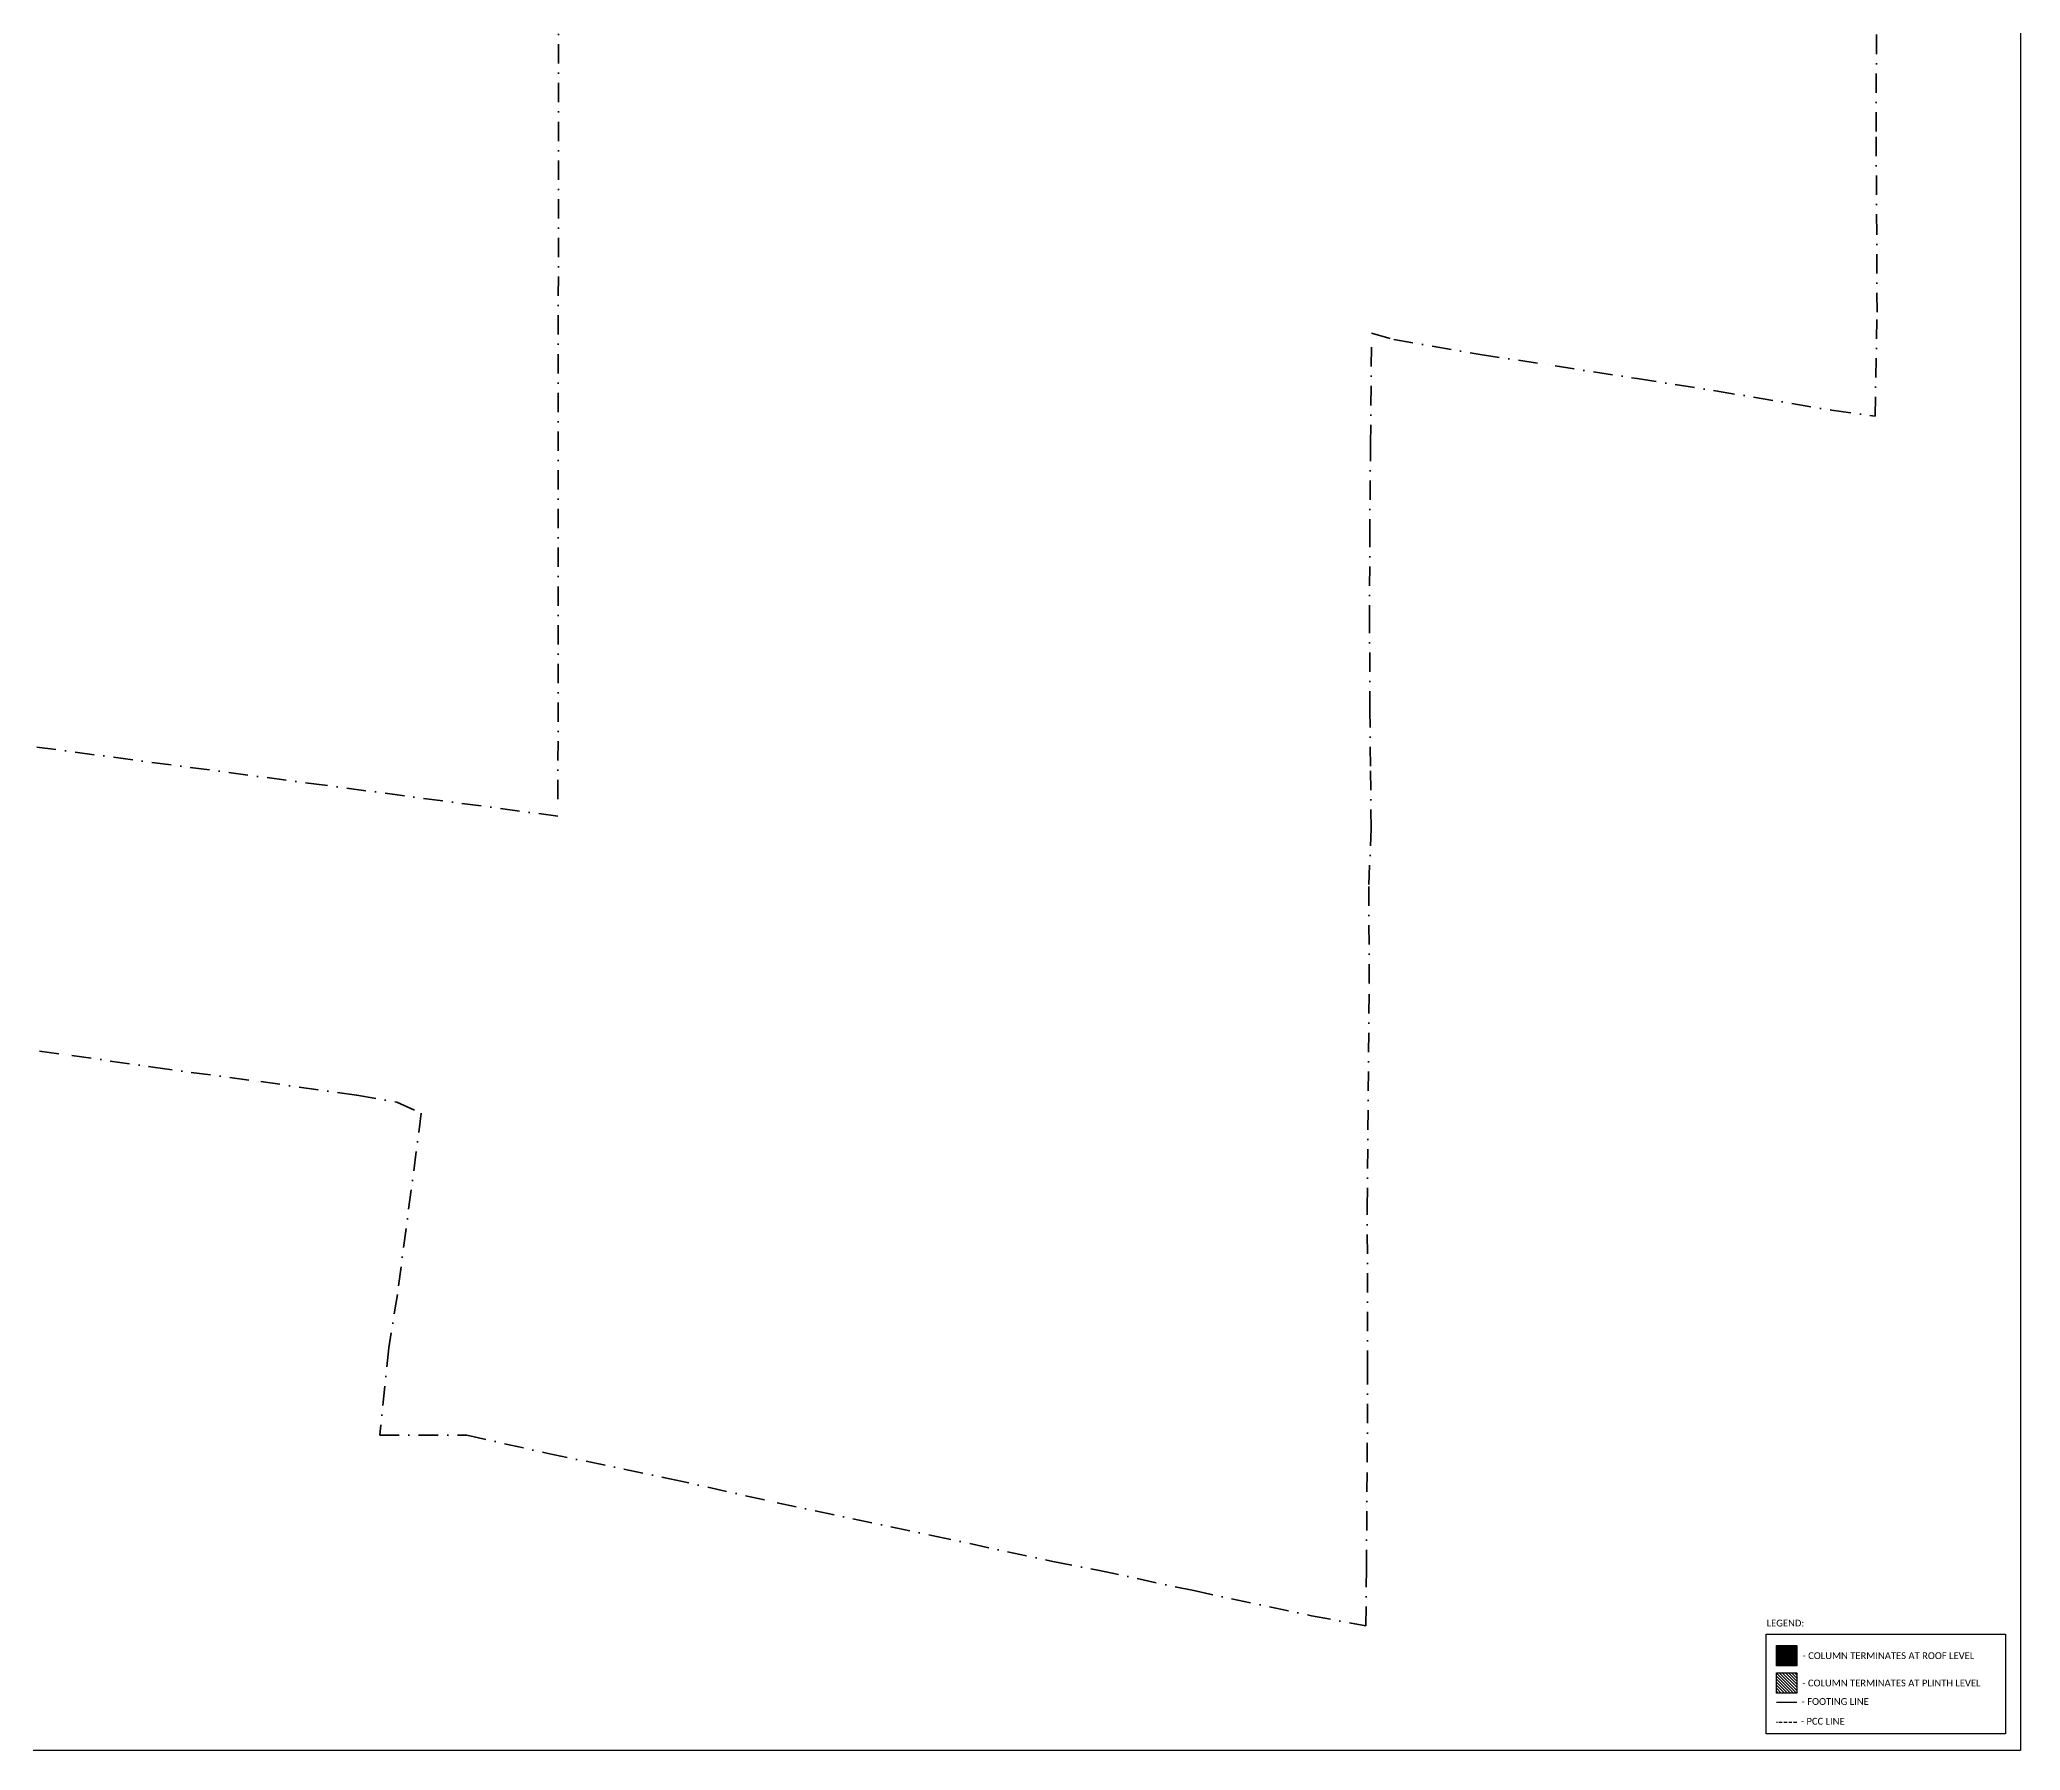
# Model space of a CAD drawing. Header units: millimetres. Extents: x -176651 to 954389, y -469666 to 486614.
# Drawn here: x 662156 to 954389, y -18386 to 234114 of the extents above; entities that cross this region are included whole.
import ezdxf

# ---------------------------------------------------------------- set-up
doc = ezdxf.new("R2010")
doc.units = ezdxf.units.MM
doc.header["$LTSCALE"] = 150
doc.linetypes.add('DASHDOT', pattern=[25.4, 12.7, -6.35, 0, -6.35])
doc.linetypes.add('HIDDEN2', pattern=[4.7625, 3.175, -1.5875])
for name, color, linetype in [('ad-Column', 3, 'Continuous'), ('ad-Column Hatch', 125, 'Continuous'), ('ad-Footing line', 2, 'Continuous'), ('ad-PCC line', 8, 'HIDDEN2'), ('ad-RCC Hatch', 125, 'Continuous'), ('ad-Text', 7, 'Continuous')]:
    doc.layers.add(name, color=color, linetype=linetype)
doc.layers.add('ad-Site Boundary', color=1, linetype='DASHDOT', lineweight=35, true_color=0xff0000)
doc.styles.get("Standard").update_dxf_attribs({"font": 'calibril.ttf'})

# ---------------------------------------------------------------- blocks, each defined once
blk = doc.blocks.new('Site boundary')
at = {"layer": 'ad-Site Boundary', "ltscale": 1.5}
for points in [[(85284, 86292), (101404, 84186), (113351, 82444), (129249, 80319), (143419, 78323), (149320, 77286), (152952, 75663), (149412, 48881), (148166, 41049), (146842, 28125), (159656, 28125), (171661, 25445), (189620, 21708), (205453, 18161), (228276, 13342), (246130, 9481), (252990, 8151), (266913, 5191), (284265, 1493), (292305, 0), (292377, 8340), (292507, 24173), (292566, 37776), (292507, 61799), (292788, 94821), (292749, 109415), (293081, 117632), (292977, 126885), (292905, 135075), (292847, 147791), (292879, 160468), (292984, 174416), (293147, 190764), (296433, 189864), (309169, 187641), (320222, 185952), (332311, 184087), (343873, 182274), (361017, 179418), (367433, 178518), (367727, 193888), (367668, 205482), (367583, 220558), (367635, 236091)], [(173219, 273437), (173109, 119497), (138698, 124061), (22116, 139516)]]:
    blk.add_lwpolyline(points, dxfattribs=at)

msp = doc.modelspace()

# ---------------------------------------------------------------- hatches: boundary and pattern name
at = {"layer": 'ad-Column Hatch', "transparency": 33554687}
h = msp.add_hatch(color=256, dxfattribs=at)
h.dxf.hatch_style = 1
h.paths.add_polyline_path([(918393, -2912), (921393, -2912), (921393, -5912), (918393, -5912)])
at = {"layer": 'ad-RCC Hatch', "transparency": 33554687}
h = msp.add_hatch(dxfattribs=at)
h.set_pattern_fill('ANSI31', color=256, scale=100, angle=90)
h.set_pattern_definition([(135, (352047.27, -30630.6), (-224.5064, -224.5064), [])])
h.paths.add_polyline_path([(918393, -6945), (921393, -6945), (921393, -9945), (918393, -9945)])

# ---------------------------------------------------------------- linework, layer by layer
at = {"ltscale": 5}
msp.add_lwpolyline([(388869, 486614), (954389, 486614), (954389, -18386), (388869, -18386)], close=True, dxfattribs=at)
msp.add_lwpolyline([(916879, -1252), (952186, -1252), (952186, -15941), (916879, -15941)], close=True)
at = {"layer": 'ad-Column'}
for points in [[(918393, -2912), (921393, -2912), (921393, -5912), (918393, -5912)], [(918393, -6945), (921393, -6945), (921393, -9945), (918393, -9945)]]:
    msp.add_lwpolyline(points, close=True, dxfattribs=at)
at = {"layer": 'ad-Footing line'}
msp.add_lwpolyline([(921393, -11337), (918393, -11337)], dxfattribs=at)
at = {"layer": 'ad-PCC line'}
msp.add_lwpolyline([(921393, -14246), (918393, -14246)], dxfattribs=at)

# ---------------------------------------------------------------- block references
msp.add_blockref('Site boundary', (565520, 0))

# ---------------------------------------------------------------- texts
at = {"layer": 'ad-Text', "char_height": 1000, "attachment_point": 5}
for s, insert, width in [('\\pxql,t25;{\\fCalibri Light|b0|i0|c0|p34;LEGEND:}', (919750, 395), 5591.12), ('\\pxql,t25;{\\fCalibri Light|b0|i0|c0|p34;- COLUMN TERMINATES AT ROOF LEVEL}', (936192, -4412), 27887.27), ('\\pxql,t25;{\\fCalibri Light|b0|i0|c0|p34;- COLUMN TERMINATES AT PLINTH LEVEL}', (936696, -8445), 28967.52), ('\\pxt25;{\\fCalibri Light|b0|i0|c0|p34;- FOOTING LINE}', (927068, -11174), 10947.39), ('\\pxt25;{\\fCalibri Light|b0|i0|c0|p34;- PCC LINE}', (925228, -14089), 8171.24)]:
    msp.add_mtext(s, dxfattribs=dict(at, insert=insert, width=width))

doc.saveas('drawing.dxf')
